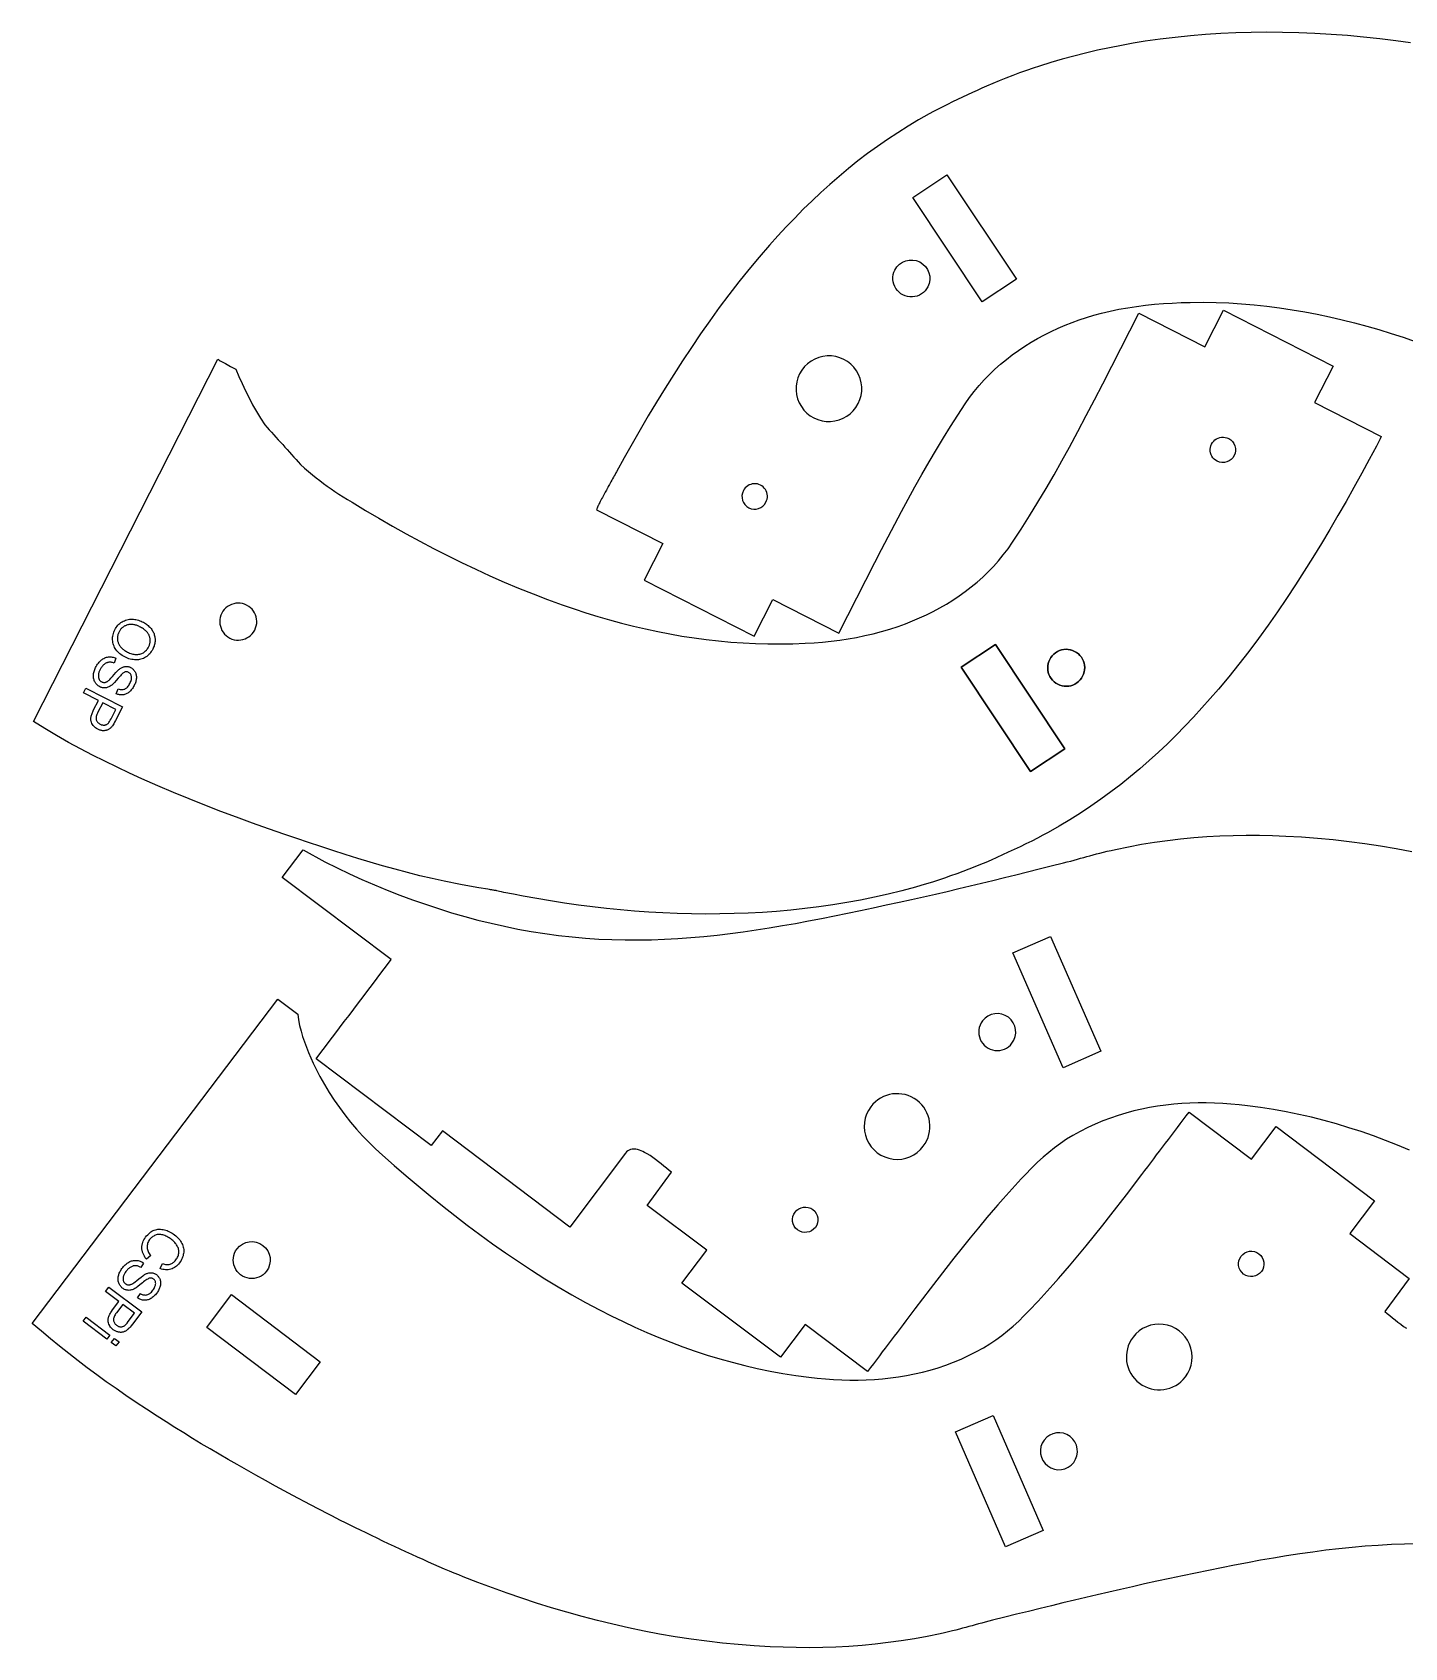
# Model space of a CAD drawing. Extents: x -297 to 277, y -197 to 196.
# Drawn here: x -297.4 to 36.4, y -197.1 to 195.9 of the extents above; entities that cross this region are included whole.
import ezdxf

# ---------------------------------------------------------------- set-up
doc = ezdxf.new("R2010")
doc.units = 0
doc.layers.add('3MM_MATERIAL', color=18, linetype='CONTINUOUS')
doc.layers.add('TEXT_ONLY', color=1, linetype='CONTINUOUS')

msp = doc.modelspace()

# ---------------------------------------------------------------- linework, layer by layer
at = {"layer": '3MM_MATERIAL'}
msp.add_lwpolyline([(37.83, 193.36), (34.26, 193.86), (30.33, 194.34), (26.4, 194.76), (22.47, 195.12), (18.52, 195.41), (14.58, 195.64), (10.63, 195.8), (6.69, 195.9), (2.75, 195.92), (-0.95, 195.88), (-4.64, 195.78), (-8.34, 195.61), (-12.03, 195.38), (-15.71, 195.07), (-19.39, 194.69), (-23.06, 194.25), (-26.72, 193.73), (-29.61, 193.26), (-32.51, 192.74), (-35.42, 192.17), (-38.32, 191.55), (-41.21, 190.88), (-44.06, 190.15), (-46.89, 189.39), (-49.66, 188.57), (-52.38, 187.71), (-53.99, 187.18), (-55.62, 186.62), (-57.27, 186.03), (-58.93, 185.42), (-60.58, 184.78), (-62.21, 184.13), (-63.8, 183.47), (-65.34, 182.79), (-66.44, 182.3), (-67.58, 181.78), (-68.75, 181.24), (-69.95, 180.69), (-71.16, 180.12), (-72.38, 179.55), (-73.59, 178.97), (-74.79, 178.38), (-75.96, 177.8), (-77.1, 177.22), (-78.19, 176.65), (-79.22, 176.09), (-81.84, 174.62), (-84.4, 173.08), (-86.92, 171.49), (-89.4, 169.85), (-91.83, 168.15), (-94.23, 166.41), (-96.58, 164.61), (-98.89, 162.76), (-101.16, 160.87), (-103.39, 158.93), (-105.59, 156.95), (-107.75, 154.92), (-109.88, 152.85), (-111.97, 150.74), (-114.04, 148.59), (-116.07, 146.4), (-118.07, 144.17), (-120.61, 141.23), (-123.11, 138.23), (-125.56, 135.18), (-127.96, 132.08), (-130.31, 128.94), (-132.61, 125.75), (-134.87, 122.53), (-137.09, 119.27), (-139.27, 115.98), (-141.4, 112.67), (-143.5, 109.33), (-145.56, 105.97), (-147.58, 102.6), (-149.56, 99.21), (-151.52, 95.81), (-153.44, 92.41), (-155.33, 89.01), (-155.49, 88.7), (-155.68, 88.37), (-155.87, 88.02), (-156.07, 87.66), (-156.27, 87.29), (-156.47, 86.92), (-156.66, 86.56), (-156.84, 86.22), (-157.02, 85.91), (-157.17, 85.62), (-157.31, 85.37), (-157.42, 85.17), (-157.5, 85.02), (-157.55, 84.92), (-157.59, 84.84), (-157.67, 84.7), (-157.77, 84.51), (-157.9, 84.27), (-158.05, 84), (-158.21, 83.7), (-158.39, 83.38), (-158.56, 83.05), (-158.75, 82.71), (-158.93, 82.38), (-159.1, 82.06), (-159.26, 81.75), (-159.41, 81.48), (-159.53, 81.24), (-159.63, 81.05), (-159.71, 80.9), (-159.74, 80.82), (-159.92, 80.39), (-160.18, 79.74), (-144.02, 71.51), (-148.56, 62.6), (-121.83, 48.98), (-117.29, 57.89), (-101.24, 49.71), (-96.85, 58.33), (-92.47, 66.95), (-90.85, 70.1), (-89.24, 73.2), (-87.64, 76.27), (-86.02, 79.3), (-84.39, 82.32), (-82.73, 85.33), (-81.03, 88.35), (-79.29, 91.38), (-77.49, 94.43), (-75.8, 97.23), (-74.07, 100.01), (-72.3, 102.76), (-70.5, 105.49), (-69.42, 107.04), (-68.29, 108.53), (-67.1, 109.96), (-65.87, 111.34), (-64.59, 112.67), (-63.26, 113.95), (-61.89, 115.17), (-60.48, 116.34), (-59.03, 117.46), (-57.54, 118.53), (-56.02, 119.55), (-54.46, 120.52), (-52.87, 121.44), (-51.24, 122.31), (-49.59, 123.13), (-47.91, 123.9), (-46.21, 124.63), (-44.48, 125.3), (-42.73, 125.94), (-40.96, 126.52), (-39.17, 127.06), (-37.37, 127.55), (-35.23, 128.07), (-33.09, 128.52), (-30.95, 128.91), (-28.79, 129.24), (-26.63, 129.51), (-24.46, 129.74), (-22.29, 129.92), (-20.11, 130.05), (-17.93, 130.15), (-15.74, 130.21), (-12.61, 130.23), (-9.48, 130.18), (-6.37, 130.06), (-3.27, 129.87), (-0.17, 129.61), (2.91, 129.28), (5.98, 128.88), (9.05, 128.43), (12.1, 127.91), (15.14, 127.33), (18.16, 126.69), (21.18, 125.99), (24.18, 125.24), (27.17, 124.43), (30.15, 123.58), (33.11, 122.67), (36.06, 121.71), (39, 120.71)], dxfattribs=at)
for points in [[(-74.93, 161.26), (-58.02, 135.87), (-66.35, 130.33), (-83.25, 155.72)], [(-251.33, 54.57), (-251.55, 54.07), (-251.71, 53.55), (-251.8, 53.01), (-251.82, 52.48), (-251.78, 51.94), (-251.68, 51.42), (-251.51, 50.9), (-251.29, 50.4), (-251, 49.94), (-250.67, 49.52), (-250.28, 49.14), (-249.84, 48.8), (-249.37, 48.52), (-248.85, 48.3), (-248.32, 48.14), (-247.78, 48.05), (-247.24, 48.03), (-246.71, 48.07), (-246.19, 48.18), (-245.68, 48.34), (-245.2, 48.56), (-244.74, 48.84), (-244.32, 49.18), (-243.94, 49.56), (-243.6, 50), (-243.31, 50.49), (-243.09, 51.01), (-242.93, 51.54), (-242.84, 52.08), (-242.82, 52.61), (-242.86, 53.15), (-242.97, 53.67), (-243.13, 54.17), (-243.35, 54.66), (-243.63, 55.11), (-243.97, 55.53), (-244.35, 55.92), (-244.79, 56.25), (-245.28, 56.54), (-245.78, 56.76), (-246.3, 56.91), (-246.83, 57), (-247.37, 57.03), (-247.91, 56.99), (-248.44, 56.89), (-248.97, 56.72), (-249.47, 56.49), (-249.93, 56.2), (-250.35, 55.86), (-250.73, 55.47), (-251.06, 55.04)], [(-71.48, 41.44), (-54.58, 16.06), (-46.25, 21.6), (-63.16, 46.99)], [(-71.48, 41.44), (-63.16, 46.99), (-46.25, 21.6), (-54.58, 16.06)], [(-49.94, 43.34), (-50.16, 42.83), (-50.31, 42.31), (-50.4, 41.78), (-50.43, 41.24), (-50.39, 40.71), (-50.29, 40.18), (-50.12, 39.66), (-49.89, 39.17), (-49.61, 38.71), (-49.27, 38.28), (-48.88, 37.9), (-48.45, 37.57), (-47.97, 37.28), (-47.45, 37.06), (-46.92, 36.9), (-46.38, 36.81), (-45.85, 36.79), (-45.31, 36.83), (-44.79, 36.94), (-44.29, 37.1), (-43.8, 37.33), (-43.35, 37.6), (-42.93, 37.94), (-42.54, 38.33), (-42.21, 38.76), (-41.92, 39.25), (-41.69, 39.77), (-41.54, 40.3), (-41.45, 40.84), (-41.43, 41.37), (-41.47, 41.91), (-41.57, 42.43), (-41.74, 42.93), (-41.96, 43.42), (-42.24, 43.87), (-42.57, 44.29), (-42.96, 44.68), (-43.4, 45.01), (-43.88, 45.3), (-44.38, 45.52), (-44.9, 45.67), (-45.43, 45.77), (-45.97, 45.79), (-46.51, 45.76), (-47.04, 45.65), (-47.57, 45.48), (-48.07, 45.25), (-48.53, 44.96), (-48.95, 44.62), (-49.33, 44.23), (-49.66, 43.8)], [(-49.94, 43.34), (-49.66, 43.81), (-49.32, 44.24), (-48.95, 44.63), (-48.53, 44.96), (-48.07, 45.25), (-47.59, 45.48), (-47.07, 45.65), (-46.54, 45.75), (-46, 45.79), (-45.46, 45.77), (-44.92, 45.68), (-44.39, 45.52), (-43.88, 45.3), (-43.4, 45.01), (-42.96, 44.68), (-42.57, 44.29), (-42.24, 43.87), (-41.96, 43.42), (-41.74, 42.93), (-41.57, 42.43), (-41.47, 41.91), (-41.43, 41.37), (-41.45, 40.84), (-41.54, 40.3), (-41.69, 39.77), (-41.92, 39.25), (-42.21, 38.76), (-42.54, 38.33), (-42.93, 37.94), (-43.35, 37.6), (-43.8, 37.33), (-44.29, 37.1), (-44.79, 36.94), (-45.31, 36.83), (-45.85, 36.79), (-46.38, 36.81), (-46.92, 36.9), (-47.45, 37.06), (-47.97, 37.28), (-48.44, 37.56), (-48.87, 37.89), (-49.26, 38.27), (-49.59, 38.68), (-49.88, 39.14), (-50.11, 39.63), (-50.28, 40.16), (-50.39, 40.7), (-50.43, 41.25), (-50.4, 41.79), (-50.31, 42.32), (-50.15, 42.84)], [(-49.94, 43.34), (-49.66, 43.81), (-49.32, 44.24), (-48.95, 44.63), (-48.53, 44.96), (-48.07, 45.25), (-47.59, 45.48), (-47.07, 45.65), (-46.54, 45.75), (-46, 45.79), (-45.46, 45.77), (-44.92, 45.68), (-44.39, 45.52), (-43.88, 45.3), (-43.4, 45.01), (-42.96, 44.68), (-42.57, 44.29), (-42.24, 43.87), (-41.96, 43.42), (-41.74, 42.93), (-41.57, 42.43), (-41.47, 41.91), (-41.43, 41.37), (-41.45, 40.84), (-41.54, 40.3), (-41.69, 39.77), (-41.92, 39.25), (-42.21, 38.76), (-42.54, 38.33), (-42.93, 37.94), (-43.35, 37.6), (-43.8, 37.33), (-44.29, 37.1), (-44.79, 36.94), (-45.31, 36.83), (-45.85, 36.79), (-46.38, 36.81), (-46.92, 36.9), (-47.45, 37.06), (-47.97, 37.28), (-48.44, 37.56), (-48.87, 37.89), (-49.26, 38.27), (-49.59, 38.68), (-49.88, 39.14), (-50.11, 39.63), (-50.28, 40.16), (-50.39, 40.7), (-50.43, 41.25), (-50.4, 41.79), (-50.31, 42.32), (-50.15, 42.84)], [(-37.5, -52), (-46.66, -56.01), (-58.89, -28.07), (-49.73, -24.06)], [(-254.98, -119.21), (-248.95, -111.23), (-227.38, -127.56), (-233.41, -135.53)], [(-72.89, -144.62), (-63.72, -140.63), (-51.54, -168.59), (-60.7, -172.58)]]:
    msp.add_lwpolyline(points, close=True, dxfattribs=at)
for points in [[(-87.59, 138.07, -1), (-79.57, 133.98, -1)], [(14.51, 105.81), (30.67, 97.58), (30.46, 97.04), (30.23, 96.5), (29.92, 95.88), (29.59, 95.26), (27.79, 91.94), (25.98, 88.62), (24.08, 85.19), (22.16, 81.77), (20.19, 78.35), (18.2, 74.94), (16.17, 71.55), (14.1, 68.17), (12, 64.81), (9.85, 61.48), (7.67, 58.17), (5.44, 54.89), (3.17, 51.65), (0.85, 48.45), (-1.51, 45.29), (-3.92, 42.17), (-6.38, 39.11), (-8.9, 36.09), (-10.88, 33.79), (-12.9, 31.52), (-14.95, 29.29), (-17.04, 27.09), (-19.15, 24.94), (-21.31, 22.83), (-23.5, 20.76), (-25.72, 18.73), (-27.99, 16.75), (-30.29, 14.82), (-32.64, 12.94), (-35.03, 11.1), (-37.46, 9.32), (-39.93, 7.59), (-42.45, 5.92), (-45.01, 4.29), (-47.63, 2.73), (-50.29, 1.23), (-51.57, 0.54), (-52.9, -0.16), (-54.29, -0.85), (-55.71, -1.55), (-57.15, -2.24), (-58.59, -2.92), (-60.03, -3.59), (-61.45, -4.24), (-62.83, -4.87), (-64.16, -5.47), (-65.44, -6.04), (-66.78, -6.6), (-68.17, -7.16), (-69.6, -7.72), (-71.06, -8.28), (-72.54, -8.82), (-74.04, -9.35), (-75.53, -9.86), (-77.01, -10.36), (-78.47, -10.83), (-79.9, -11.27), (-81.29, -11.69), (-82.62, -12.07), (-85.92, -12.96), (-89.24, -13.79), (-92.57, -14.54), (-95.93, -15.22), (-99.31, -15.84), (-102.69, -16.4), (-106.1, -16.88), (-109.51, -17.31), (-112.94, -17.67), (-116.38, -17.97), (-119.82, -18.22), (-123.27, -18.4), (-126.72, -18.52), (-130.18, -18.59), (-133.64, -18.61), (-137.1, -18.57), (-140.55, -18.47), (-144.01, -18.33), (-147.46, -18.13), (-150.9, -17.89), (-154.33, -17.59), (-157.76, -17.25), (-161.17, -16.87), (-164.58, -16.43), (-167.96, -15.96), (-171.34, -15.44), (-174.69, -14.87), (-178.03, -14.27), (-180.37, -13.82), (-182.72, -13.36), (-183.26, -13.24), (-183.79, -13.12), (-184.11, -13.04), (-184.39, -12.98), (-184.62, -12.93), (-184.83, -12.89), (-185.03, -12.86), (-185.23, -12.82), (-185.43, -12.79), (-185.66, -12.75), (-185.93, -12.71), (-186.24, -12.66), (-186.62, -12.6), (-188.83, -12.24), (-191.04, -11.86), (-193.25, -11.45), (-197.24, -10.64), (-200.18, -10), (-203.16, -9.29), (-206.16, -8.53), (-209.18, -7.72), (-212.21, -6.87), (-215.24, -5.99), (-218.27, -5.07), (-221.29, -4.13), (-224.29, -3.17), (-227.27, -2.2), (-230.21, -1.22), (-233.11, -0.24), (-235.97, 0.73), (-239.93, 2.1), (-243.85, 3.5), (-247.73, 4.92), (-251.59, 6.36), (-255.43, 7.85), (-259.25, 9.38), (-263.07, 10.96), (-266.91, 12.6), (-270.75, 14.3), (-273.78, 15.68), (-276.79, 17.09), (-279.78, 18.55), (-282.75, 20.04), (-285.69, 21.58), (-288.61, 23.16), (-291.5, 24.81), (-294.35, 26.51), (-297.17, 28.27), (-252.28, 116.39), (-252.17, 116.29), (-251.96, 116.15), (-251.74, 116.02), (-250.45, 115.32), (-249.18, 114.63), (-247.92, 113.94), (-247.15, 112.18), (-246.37, 110.44), (-245.55, 108.71), (-244.7, 107), (-243.82, 105.31), (-242.88, 103.65), (-241.9, 102.01), (-240.86, 100.4, 0.000018), (-232.17, 90.78), (-231.18, 89.89), (-230.22, 89.06), (-229.29, 88.28), (-228.38, 87.54), (-227.48, 86.83), (-226.58, 86.15), (-225.68, 85.49), (-224.75, 84.85), (-223.81, 84.21), (-222.83, 83.57), (-221.81, 82.92), (-220.74, 82.25), (-219.62, 81.56), (-216.38, 79.61), (-213.11, 77.68), (-209.82, 75.79), (-206.51, 73.93), (-203.17, 72.12), (-199.8, 70.34), (-196.41, 68.6), (-193, 66.91), (-189.57, 65.27), (-186.11, 63.68), (-182.63, 62.15), (-179.13, 60.67), (-175.61, 59.26), (-172.07, 57.9), (-168.51, 56.61), (-165.64, 55.63), (-162.77, 54.7), (-159.88, 53.81), (-156.98, 52.97), (-154.08, 52.18), (-151.16, 51.44), (-148.24, 50.75), (-145.3, 50.12), (-142.36, 49.55), (-139.41, 49.03), (-136.45, 48.57), (-133.48, 48.17), (-130.5, 47.83), (-127.51, 47.55), (-124.51, 47.34), (-121.51, 47.19), (-118.49, 47.1), (-115.47, 47.09), (-112.44, 47.14), (-109.4, 47.27), (-107.27, 47.4), (-105.17, 47.57), (-103.08, 47.78), (-101.02, 48.04), (-98.96, 48.34), (-96.92, 48.7), (-94.89, 49.12), (-92.86, 49.59), (-90.83, 50.12), (-88.81, 50.72), (-86.78, 51.38), (-85.03, 52.01), (-83.3, 52.69), (-81.59, 53.42), (-79.91, 54.19), (-78.25, 55.02), (-76.63, 55.89), (-75.04, 56.81), (-73.48, 57.78), (-71.95, 58.79), (-70.46, 59.86), (-69.01, 60.98), (-67.6, 62.16), (-66.24, 63.38), (-64.91, 64.65), (-63.63, 65.98), (-62.4, 67.36), (-61.22, 68.8), (-60.08, 70.28), (-59.01, 71.83), (-56.89, 75.04), (-54.82, 78.3), (-52.8, 81.6), (-50.82, 84.92), (-48.88, 88.26), (-46.99, 91.62), (-45.12, 95), (-43.06, 98.82), (-41.03, 102.65), (-39.03, 106.51), (-37.04, 110.37), (-28.27, 127.61), (-12.22, 119.43), (-7.68, 128.34), (19.05, 114.72)], [(-110.77, 112.84, 1), (-96.52, 105.58, 1)], [(-10.56, 95.73), (-10.33, 96.11), (-10.05, 96.45), (-9.73, 96.75), (-9.37, 96.99), (-8.98, 97.19), (-8.56, 97.33), (-8.12, 97.4), (-7.68, 97.42), (-7.24, 97.37), (-6.81, 97.26), (-6.4, 97.08, -0.414214), (-5.05, 92.92, -0.414214), (-9.21, 91.57), (-9.59, 91.8), (-9.93, 92.08), (-10.22, 92.4), (-10.47, 92.76), (-10.66, 93.15), (-10.81, 93.58), (-10.88, 94.02), (-10.89, 94.46), (-10.84, 94.9), (-10.73, 95.32)], [(-124.46, 84.4, 1), (-118.95, 81.59, 1)], [(-66.29, -44.63, 1), (-59.11, -50.05, 1)], [(-80.68, -75.13, 1), (-93.45, -65.5, 1)], [(-106.94, -94.86, -1), (-111.88, -91.13, -1)], [(-247.63, -100.1, -1), (-240.46, -105.53, -1)], [(-3.37, -101.88, -1), (1.56, -105.62, -1)], [(-29.67, -121.56, 1), (-16.91, -131.22, 1)], [(-44.1, -152.04, 1), (-51.28, -146.6, 1)]]:
    msp.add_lwpolyline(points, format="xyb", close=True, dxfattribs=at)
for points in [[(37.61, -76.09), (34.7, -74.87), (31.77, -73.71), (28.82, -72.61), (25.85, -71.57), (22.86, -70.6), (19.86, -69.69), (16.83, -68.85), (13.77, -68.07), (10.7, -67.36), (7.6, -66.73), (4.48, -66.16), (1.33, -65.67), (-1.85, -65.25), (-3.85, -65.03), (-5.85, -64.85), (-7.85, -64.71), (-9.85, -64.62), (-11.84, -64.58), (-13.83, -64.58), (-15.81, -64.63), (-17.79, -64.73), (-19.76, -64.89), (-21.72, -65.1), (-23.68, -65.37), (-25.62, -65.69), (-27.55, -66.08), (-29.47, -66.52), (-31.38, -67.03), (-33.27, -67.61), (-35.15, -68.25), (-37.01, -68.95), (-38.85, -69.73), (-40.68, -70.58), (-42.49, -71.5), (-44.27, -72.5), (-45.81, -73.43), (-47.31, -74.43), (-48.76, -75.48), (-50.17, -76.6), (-51.54, -77.76), (-52.87, -78.98), (-54.15, -80.24), (-54.77, -80.88), (-55.43, -81.58), (-56.12, -82.31), (-56.84, -83.08), (-57.58, -83.87), (-58.32, -84.68), (-59.06, -85.5), (-59.8, -86.31), (-60.52, -87.11), (-61.22, -87.9), (-61.89, -88.65), (-62.52, -89.37), (-63.11, -90.04), (-65.2, -92.49), (-67.26, -94.93), (-69.27, -97.37), (-71.27, -99.83), (-73.25, -102.32), (-75.24, -104.87), (-79.01, -109.78), (-82.74, -114.71, 0.000222), (-94.25, -129.93), (-109.43, -118.48), (-115.45, -126.47), (-139.4, -108.4), (-133.38, -100.42), (-147.86, -89.5), (-141.92, -81.45), (-142.53, -80.99), (-143.15, -80.49), (-143.79, -79.97), (-144.45, -79.43), (-145.12, -78.9), (-145.8, -78.38), (-146.48, -77.87), (-147.16, -77.4), (-147.83, -76.98), (-148.5, -76.6), (-148.91, -76.4), (-149.33, -76.21), (-149.76, -76.05), (-150.19, -75.92), (-150.63, -75.83), (-151.08, -75.79), (-151.51, -75.82), (-151.89, -75.9), (-152.25, -76.04), (-152.56, -76.24), (-152.85, -76.49), (-153.1, -76.78), (-166.67, -94.77), (-197.67, -71.39), (-200.36, -74.96), (-228.35, -53.85, -0.000045), (-210.14, -29.69), (-236.64, -9.72), (-231.54, -2.96), (-226.26, -5.92), (-223.28, -7.39), (-220.27, -8.81), (-217.24, -10.18), (-214.19, -11.51), (-211.11, -12.77), (-208.01, -13.99), (-204.9, -15.15), (-201.76, -16.25), (-198.61, -17.3), (-195.43, -18.29), (-192.24, -19.21), (-189.03, -20.07), (-185.8, -20.87), (-182.56, -21.6), (-179.31, -22.26), (-176.04, -22.85), (-172.75, -23.37), (-169.45, -23.82), (-166.14, -24.2), (-162.82, -24.5), (-159.61, -24.71), (-156.41, -24.85), (-153.21, -24.92), (-150.01, -24.93), (-146.81, -24.87), (-143.62, -24.75), (-140.43, -24.57), (-137.23, -24.33), (-134.05, -24.05), (-130.86, -23.72), (-127.68, -23.34), (-124.5, -22.92), (-121.32, -22.46), (-118.14, -21.97), (-114.97, -21.44), (-111.8, -20.88), (-108.63, -20.3), (-105.47, -19.69), (-102.31, -19.07), (-99.15, -18.42), (-96, -17.76), (-92.85, -17.09), (-89.7, -16.41), (-86.55, -15.73), (-83.56, -15.07), (-80.62, -14.41), (-77.73, -13.75), (-74.89, -13.1), (-72.08, -12.44), (-69.29, -11.77), (-66.52, -11.11), (-63.75, -10.43), (-60.97, -9.75), (-58.17, -9.06), (-55.34, -8.36), (-52.48, -7.64), (-49.58, -6.92), (-46.61, -6.18), (-45.7, -5.94), (-44.83, -5.72), (-44, -5.5), (-43.2, -5.28), (-42.42, -5.06), (-41.66, -4.85), (-40.9, -4.64), (-40.14, -4.43), (-39.36, -4.22), (-38.56, -4), (-37.73, -3.79), (-36.86, -3.57), (-35.93, -3.34), (-34.95, -3.12), (-33.9, -2.88), (-30.76, -2.23), (-27.61, -1.65), (-24.45, -1.14), (-21.27, -0.69), (-18.09, -0.32), (-14.91, -0.02), (-11.71, 0.23), (-8.52, 0.4), (-5.32, 0.52), (-2.11, 0.57), (1.09, 0.56), (4.29, 0.5), (7.5, 0.37), (11.35, 0.15), (15.21, -0.15), (19.05, -0.51), (22.89, -0.96), (26.72, -1.47), (30.54, -2.05), (34.35, -2.7), (38.15, -3.41)], [(39.58, -171.89), (36.38, -171.94), (33.18, -172.06), (29.99, -172.23), (26.8, -172.46), (23.61, -172.74), (20.43, -173.06), (17.24, -173.43), (14.06, -173.85), (10.88, -174.3), (7.7, -174.79), (4.53, -175.31), (1.36, -175.86), (-1.81, -176.44), (-4.97, -177.04), (-8.14, -177.67), (-11.29, -178.31), (-14.45, -178.96), (-17.6, -179.62), (-20.75, -180.3), (-23.9, -180.98), (-26.9, -181.63), (-29.83, -182.28), (-32.72, -182.93), (-35.56, -183.59), (-38.37, -184.24), (-41.16, -184.9), (-43.94, -185.56), (-46.71, -186.23), (-49.49, -186.91), (-52.29, -187.6), (-55.12, -188.29), (-57.98, -189), (-60.89, -189.72), (-63.85, -190.46), (-64.77, -190.69), (-65.64, -190.91), (-66.47, -191.14), (-67.27, -191.35), (-68.04, -191.57), (-68.81, -191.78), (-69.57, -191.99), (-70.33, -192.2), (-71.11, -192.41), (-71.91, -192.62), (-72.74, -192.83), (-73.61, -193.05), (-74.54, -193.27), (-75.52, -193.5), (-76.57, -193.73), (-79.71, -194.38), (-82.86, -194.96), (-86.03, -195.46), (-89.2, -195.9), (-92.38, -196.26), (-95.57, -196.57), (-98.76, -196.8), (-101.96, -196.97), (-105.16, -197.08), (-108.36, -197.13), (-111.57, -197.11), (-114.77, -197.04), (-117.97, -196.91), (-121.83, -196.69), (-125.68, -196.38), (-129.53, -196.01), (-133.36, -195.56), (-137.19, -195.04), (-141.01, -194.45), (-144.82, -193.8), (-148.62, -193.08), (-152.4, -192.29), (-156.18, -191.44), (-159.93, -190.52), (-163.67, -189.55), (-167.39, -188.51), (-171.09, -187.42), (-174.75, -186.28), (-178.36, -185.09), (-181.94, -183.85), (-185.51, -182.57), (-189.07, -181.24), (-192.63, -179.86), (-193.69, -179.44), (-194.8, -178.99), (-195.96, -178.51), (-197.17, -177.99), (-198.43, -177.45), (-199.71, -176.89), (-201.04, -176.31), (-202.38, -175.7), (-203.75, -175.08), (-205.14, -174.45), (-206.54, -173.81), (-207.94, -173.15), (-209.35, -172.5), (-210.75, -171.84), (-212.15, -171.17), (-213.53, -170.51), (-214.89, -169.86), (-216.23, -169.21), (-217.55, -168.57), (-218.83, -167.94), (-220.07, -167.33), (-221.27, -166.73), (-222.42, -166.15), (-223.51, -165.6), (-224.55, -165.07), (-225.53, -164.57), (-229.79, -162.35), (-234.04, -160.1), (-238.27, -157.81), (-240.68, -156.48), (-243.03, -155.17), (-245.33, -153.88), (-247.59, -152.59), (-249.81, -151.32), (-252, -150.05), (-254.16, -148.77), (-256.32, -147.49), (-258.46, -146.19), (-260.6, -144.88), (-262.75, -143.55), (-264.9, -142.19), (-267.08, -140.79), (-269.67, -139.11), (-272.19, -137.44), (-274.65, -135.77), (-277.06, -134.1), (-279.42, -132.43), (-281.75, -130.74), (-284.04, -129.04), (-286.3, -127.31), (-288.54, -125.57), (-290.77, -123.79), (-292.99, -121.98), (-295.2, -120.13), (-297.42, -118.23), (-237.67, -39.29), (-232.87, -42.94), (-232.66, -44.35), (-232.39, -45.73), (-232.05, -47.08), (-231.67, -48.42), (-231.24, -49.73), (-230.76, -51.03), (-230.24, -52.32), (-229.68, -53.6), (-229.09, -54.88), (-228.48, -56.16), (-227.45, -58.16), (-226.36, -60.12), (-225.21, -62.03), (-224, -63.9), (-222.72, -65.72), (-221.4, -67.5), (-220.01, -69.24), (-218.57, -70.93), (-217.07, -72.58), (-215.52, -74.18), (-213.91, -75.74), (-212.25, -77.26), (-209.38, -79.79), (-206.49, -82.29), (-203.57, -84.76), (-200.62, -87.2), (-197.64, -89.61), (-194.64, -91.98), (-191.61, -94.31), (-188.54, -96.6), (-185.45, -98.84), (-182.32, -101.04), (-179.16, -103.19), (-175.96, -105.29), (-172.73, -107.34), (-169.47, -109.32), (-166.16, -111.25), (-162.82, -113.12), (-159.43, -114.93), (-156.59, -116.38), (-153.72, -117.77), (-150.85, -119.11), (-147.96, -120.4), (-145.05, -121.62), (-142.12, -122.79), (-139.17, -123.89), (-136.21, -124.94), (-133.22, -125.92), (-130.21, -126.83), (-127.18, -127.68), (-124.13, -128.46), (-121.06, -129.17), (-117.96, -129.82), (-114.84, -130.39), (-111.69, -130.89), (-108.51, -131.31), (-106.51, -131.53), (-104.51, -131.72), (-102.51, -131.86), (-100.52, -131.95), (-98.52, -132), (-96.53, -132), (-94.55, -131.95), (-92.57, -131.85), (-90.6, -131.7), (-88.64, -131.49), (-86.69, -131.23), (-84.74, -130.91), (-82.81, -130.52), (-80.89, -130.08), (-78.98, -129.58), (-77.09, -129.01), (-75.21, -128.37), (-73.35, -127.67), (-71.5, -126.89), (-69.68, -126.05), (-67.87, -125.13), (-66.08, -124.14), (-64.54, -123.2), (-63.04, -122.21), (-61.59, -121.16), (-60.17, -120.05), (-58.8, -118.88), (-57.47, -117.67), (-56.19, -116.41), (-55.57, -115.77), (-54.9, -115.08), (-54.21, -114.34), (-53.49, -113.57), (-52.76, -112.78), (-52.01, -111.97), (-51.27, -111.16), (-50.53, -110.35), (-49.81, -109.55), (-49.11, -108.76), (-48.44, -108.01), (-47.8, -107.29), (-47.22, -106.62), (-45.11, -104.18), (-43.06, -101.75), (-41.03, -99.31), (-39.04, -96.85), (-37.05, -94.36), (-35.05, -91.82), (-31.28, -86.92), (-27.53, -81.99, 0.000222), (-16, -66.79), (-0.84, -78.26), (5.19, -70.29), (29.11, -88.39), (23.08, -96.37), (37.54, -107.31), (31.59, -115.35), (32.19, -115.81), (32.81, -116.31), (33.45, -116.84), (34.11, -117.37), (34.78, -117.91), (35.46, -118.43), (36.14, -118.94), (36.82, -119.41)]]:
    msp.add_lwpolyline(points, format="xyb", dxfattribs=at)
at = {"layer": 'TEXT_ONLY'}
for points in [[(-270.68, 52.5), (-270.41, 52.36), (-270.15, 52.21), (-269.9, 52.05), (-269.67, 51.89), (-269.45, 51.73), (-269.24, 51.56), (-269.04, 51.38), (-268.86, 51.2), (-268.68, 51.01), (-268.52, 50.82), (-268.37, 50.62), (-268.24, 50.41), (-268.11, 50.2), (-268, 49.99), (-267.9, 49.77), (-267.81, 49.54), (-267.74, 49.31), (-267.68, 49.08), (-267.63, 48.85), (-267.59, 48.62), (-267.57, 48.39), (-267.55, 48.16), (-267.56, 47.93), (-267.57, 47.7), (-267.59, 47.46), (-267.63, 47.23), (-267.68, 47), (-267.75, 46.76), (-267.82, 46.53), (-267.91, 46.3), (-268.01, 46.06), (-268.13, 45.83), (-268.29, 45.53), (-268.47, 45.24), (-268.66, 44.98), (-268.87, 44.73), (-269.09, 44.5), (-269.33, 44.28), (-269.58, 44.08), (-269.85, 43.9), (-270.13, 43.74), (-270.41, 43.6), (-270.7, 43.48), (-271, 43.39), (-271.31, 43.32), (-271.62, 43.26), (-271.94, 43.24), (-272.26, 43.23), (-272.59, 43.24), (-272.92, 43.28), (-273.25, 43.34), (-273.59, 43.41), (-273.92, 43.51), (-274.25, 43.63), (-274.59, 43.77), (-274.92, 43.93), (-275.25, 44.11), (-275.56, 44.3), (-275.86, 44.5), (-276.13, 44.72), (-276.39, 44.95), (-276.63, 45.19), (-276.86, 45.44), (-277.07, 45.71), (-277.25, 45.99), (-277.41, 46.27), (-277.55, 46.56), (-277.67, 46.85), (-277.76, 47.15), (-277.83, 47.46), (-277.87, 47.77), (-277.9, 48.09), (-277.9, 48.4), (-277.88, 48.72), (-277.84, 49.03), (-277.78, 49.34), (-277.7, 49.64), (-277.6, 49.94), (-277.48, 50.24), (-277.34, 50.53), (-277.18, 50.84), (-276.99, 51.12), (-276.8, 51.39), (-276.58, 51.64), (-276.36, 51.88), (-276.12, 52.09), (-275.86, 52.29), (-275.59, 52.47), (-275.31, 52.63), (-275.02, 52.76), (-274.73, 52.88), (-274.43, 52.97), (-274.12, 53.04), (-273.81, 53.09), (-273.49, 53.12), (-273.17, 53.12), (-272.84, 53.11), (-272.52, 53.08), (-272.2, 53.02), (-271.89, 52.96), (-271.58, 52.87), (-271.28, 52.76), (-270.98, 52.64)], [(-271.32, 51.3), (-271.52, 51.39), (-271.72, 51.48), (-271.91, 51.56), (-272.11, 51.63), (-272.3, 51.69), (-272.49, 51.74), (-272.68, 51.78), (-272.87, 51.81), (-273.05, 51.83), (-273.24, 51.85), (-273.42, 51.85), (-273.6, 51.84), (-273.78, 51.83), (-273.95, 51.8), (-274.13, 51.77), (-274.3, 51.72), (-274.47, 51.67), (-274.63, 51.61), (-274.79, 51.54), (-274.94, 51.47), (-275.08, 51.39), (-275.22, 51.3), (-275.36, 51.2), (-275.49, 51.1), (-275.61, 50.99), (-275.73, 50.87), (-275.85, 50.75), (-275.95, 50.62), (-276.06, 50.48), (-276.15, 50.33), (-276.25, 50.18), (-276.33, 50.02), (-276.41, 49.86), (-276.48, 49.69), (-276.54, 49.52), (-276.6, 49.36), (-276.64, 49.19), (-276.67, 49.02), (-276.7, 48.86), (-276.72, 48.69), (-276.72, 48.52), (-276.72, 48.36), (-276.71, 48.19), (-276.69, 48.02), (-276.66, 47.85), (-276.62, 47.69), (-276.57, 47.52), (-276.51, 47.35), (-276.44, 47.19), (-276.37, 47.03), (-276.28, 46.87), (-276.19, 46.71), (-276.08, 46.56), (-275.97, 46.42), (-275.84, 46.27), (-275.71, 46.13), (-275.56, 46), (-275.41, 45.86), (-275.25, 45.73), (-275.08, 45.61), (-274.9, 45.49), (-274.7, 45.37), (-274.5, 45.25), (-274.29, 45.14), (-274.02, 45.01), (-273.76, 44.89), (-273.49, 44.8), (-273.23, 44.71), (-272.97, 44.65), (-272.71, 44.59), (-272.46, 44.56), (-272.21, 44.54), (-271.96, 44.54), (-271.72, 44.55), (-271.48, 44.58), (-271.26, 44.63), (-271.03, 44.69), (-270.82, 44.77), (-270.61, 44.86), (-270.4, 44.97), (-270.2, 45.1), (-270.02, 45.24), (-269.85, 45.39), (-269.68, 45.56), (-269.53, 45.73), (-269.39, 45.92), (-269.26, 46.12), (-269.14, 46.34), (-269.07, 46.49), (-269, 46.65), (-268.94, 46.81), (-268.89, 46.97), (-268.85, 47.13), (-268.81, 47.29), (-268.78, 47.45), (-268.77, 47.61), (-268.76, 47.77), (-268.75, 47.94), (-268.76, 48.1), (-268.77, 48.26), (-268.79, 48.43), (-268.82, 48.6), (-268.86, 48.76), (-268.91, 48.93), (-268.96, 49.1), (-269.03, 49.26), (-269.11, 49.42), (-269.21, 49.58), (-269.31, 49.74), (-269.43, 49.89), (-269.57, 50.04), (-269.71, 50.19), (-269.87, 50.34), (-270.04, 50.48), (-270.22, 50.62), (-270.41, 50.76), (-270.62, 50.9), (-270.84, 51.03), (-271.07, 51.17)], [(-277.07, 43.61), (-277.54, 42.45), (-277.71, 42.51), (-277.88, 42.56), (-278.05, 42.6), (-278.21, 42.63), (-278.37, 42.65), (-278.53, 42.66), (-278.68, 42.66), (-278.82, 42.64), (-278.97, 42.62), (-279.11, 42.58), (-279.25, 42.53), (-279.4, 42.47), (-279.54, 42.4), (-279.69, 42.31), (-279.83, 42.21), (-279.97, 42.1), (-280.11, 41.98), (-280.25, 41.85), (-280.38, 41.71), (-280.5, 41.56), (-280.62, 41.4), (-280.73, 41.23), (-280.83, 41.05), (-280.93, 40.87), (-281.09, 40.53), (-281.15, 40.37), (-281.21, 40.21), (-281.25, 40.05), (-281.29, 39.89), (-281.32, 39.73), (-281.34, 39.57), (-281.35, 39.42), (-281.35, 39.28), (-281.35, 39.14), (-281.33, 39), (-281.31, 38.87), (-281.27, 38.75), (-281.23, 38.64), (-281.18, 38.53), (-281.12, 38.42), (-281.06, 38.32), (-280.99, 38.23), (-280.91, 38.15), (-280.83, 38.07), (-280.74, 38), (-280.65, 37.94), (-280.55, 37.88), (-280.44, 37.84), (-280.34, 37.8), (-280.23, 37.77), (-280.12, 37.75), (-280.02, 37.73), (-279.91, 37.73), (-279.8, 37.74), (-279.69, 37.75), (-279.58, 37.78), (-279.47, 37.82), (-279.36, 37.87), (-279.24, 37.93), (-279.12, 38), (-279, 38.09), (-278.88, 38.18), (-278.76, 38.29), (-278.56, 38.48), (-278.29, 38.77), (-277.94, 39.16), (-277.51, 39.65), (-277.08, 40.15), (-276.7, 40.55), (-276.52, 40.72), (-276.36, 40.87), (-276.22, 40.99), (-276.08, 41.09), (-275.92, 41.2), (-275.75, 41.3), (-275.59, 41.38), (-275.42, 41.46), (-275.26, 41.52), (-275.1, 41.56), (-274.93, 41.6), (-274.77, 41.62), (-274.6, 41.63), (-274.44, 41.63), (-274.28, 41.61), (-274.12, 41.59), (-273.96, 41.55), (-273.81, 41.5), (-273.65, 41.44), (-273.5, 41.37), (-273.33, 41.28), (-273.18, 41.17), (-273.03, 41.06), (-272.89, 40.94), (-272.77, 40.8), (-272.65, 40.66), (-272.53, 40.51), (-272.43, 40.34), (-272.34, 40.17), (-272.27, 39.99), (-272.2, 39.8), (-272.16, 39.61), (-272.12, 39.41), (-272.11, 39.2), (-272.1, 38.99), (-272.11, 38.77), (-272.14, 38.55), (-272.17, 38.32), (-272.22, 38.1), (-272.28, 37.88), (-272.35, 37.65), (-272.44, 37.43), (-272.53, 37.2), (-272.64, 36.98), (-272.77, 36.74), (-272.91, 36.51), (-273.05, 36.29), (-273.2, 36.09), (-273.35, 35.9), (-273.51, 35.72), (-273.68, 35.55), (-273.85, 35.39), (-274.03, 35.25), (-274.21, 35.13), (-274.4, 35.02), (-274.59, 34.93), (-274.78, 34.85), (-274.98, 34.79), (-275.18, 34.74), (-275.38, 34.71), (-275.59, 34.69), (-275.79, 34.69), (-276, 34.71), (-276.2, 34.73), (-276.41, 34.77), (-276.61, 34.83), (-276.81, 34.9), (-277.01, 34.99), (-276.52, 36.16), (-276.3, 36.09), (-276.09, 36.03), (-275.88, 36), (-275.68, 35.98), (-275.48, 35.99), (-275.29, 36.01), (-275.11, 36.06), (-274.93, 36.13), (-274.76, 36.22), (-274.59, 36.33), (-274.43, 36.46), (-274.27, 36.61), (-274.12, 36.79), (-273.98, 36.99), (-273.84, 37.21), (-273.71, 37.46), (-273.58, 37.72), (-273.48, 37.97), (-273.39, 38.21), (-273.33, 38.43), (-273.29, 38.65), (-273.27, 38.85), (-273.28, 39.04), (-273.3, 39.22), (-273.35, 39.38), (-273.4, 39.54), (-273.47, 39.68), (-273.55, 39.81), (-273.64, 39.92), (-273.75, 40.02), (-273.87, 40.11), (-274, 40.19), (-274.12, 40.24), (-274.24, 40.29), (-274.36, 40.31), (-274.48, 40.33), (-274.6, 40.33), (-274.72, 40.31), (-274.84, 40.29), (-274.97, 40.25), (-275.1, 40.18), (-275.24, 40.09), (-275.41, 39.96), (-275.59, 39.79), (-275.79, 39.59), (-276.01, 39.36), (-276.25, 39.09), (-276.51, 38.79), (-277, 38.21), (-277.43, 37.74), (-277.79, 37.37), (-277.94, 37.23), (-278.08, 37.11), (-278.27, 36.97), (-278.46, 36.84), (-278.64, 36.73), (-278.83, 36.64), (-279.02, 36.56), (-279.2, 36.5), (-279.39, 36.45), (-279.57, 36.42), (-279.76, 36.41), (-279.94, 36.41), (-280.12, 36.42), (-280.31, 36.45), (-280.49, 36.49), (-280.67, 36.54), (-280.85, 36.61), (-281.03, 36.7), (-281.2, 36.79), (-281.37, 36.9), (-281.52, 37.02), (-281.67, 37.15), (-281.81, 37.29), (-281.93, 37.45), (-282.05, 37.61), (-282.16, 37.79), (-282.26, 37.97), (-282.34, 38.17), (-282.41, 38.36), (-282.47, 38.57), (-282.51, 38.78), (-282.54, 39), (-282.55, 39.23), (-282.54, 39.46), (-282.53, 39.69), (-282.5, 39.93), (-282.45, 40.16), (-282.39, 40.4), (-282.32, 40.64), (-282.23, 40.88), (-282.13, 41.11), (-282.02, 41.35), (-281.86, 41.65), (-281.7, 41.92), (-281.54, 42.18), (-281.36, 42.42), (-281.19, 42.64), (-281.01, 42.84), (-280.82, 43.03), (-280.63, 43.2), (-280.44, 43.35), (-280.24, 43.48), (-280.03, 43.6), (-279.82, 43.7), (-279.6, 43.79), (-279.38, 43.86), (-279.15, 43.91), (-278.92, 43.94), (-278.68, 43.96), (-278.45, 43.96), (-278.22, 43.94), (-277.98, 43.91), (-277.75, 43.86), (-277.52, 43.8), (-277.3, 43.71)], [(-284.37, 36.37), (-275.46, 31.83), (-277.17, 28.47), (-277.39, 28.05), (-277.59, 27.7), (-277.77, 27.4), (-277.94, 27.16), (-278.06, 27.01), (-278.17, 26.88), (-278.29, 26.75), (-278.41, 26.63), (-278.53, 26.53), (-278.66, 26.43), (-278.79, 26.35), (-278.92, 26.27), (-279.06, 26.2), (-279.2, 26.14), (-279.34, 26.1), (-279.49, 26.06), (-279.65, 26.03), (-279.81, 26.01), (-279.98, 25.99), (-280.15, 25.99), (-280.32, 26), (-280.49, 26.02), (-280.66, 26.05), (-280.83, 26.09), (-281, 26.13), (-281.17, 26.19), (-281.33, 26.26), (-281.5, 26.34), (-281.77, 26.5), (-282.02, 26.67), (-282.25, 26.85), (-282.46, 27.06), (-282.64, 27.28), (-282.8, 27.52), (-282.94, 27.77), (-283.05, 28.05), (-283.1, 28.19), (-283.14, 28.34), (-283.16, 28.49), (-283.18, 28.66), (-283.18, 28.82), (-283.17, 29), (-283.16, 29.18), (-283.13, 29.36), (-283.09, 29.55), (-283.04, 29.75), (-282.98, 29.95), (-282.9, 30.16), (-282.82, 30.38), (-282.73, 30.6), (-282.51, 31.06), (-281.34, 33.35), (-284.97, 35.19)], [(-280.29, 32.81), (-281.47, 30.51), (-281.6, 30.23), (-281.71, 29.96), (-281.8, 29.71), (-281.86, 29.47), (-281.9, 29.25), (-281.91, 29.04), (-281.9, 28.85), (-281.87, 28.67), (-281.81, 28.5), (-281.74, 28.34), (-281.65, 28.19), (-281.54, 28.05), (-281.41, 27.91), (-281.26, 27.79), (-281.1, 27.68), (-280.92, 27.58), (-280.78, 27.51), (-280.64, 27.46), (-280.5, 27.41), (-280.36, 27.38), (-280.22, 27.36), (-280.09, 27.35), (-279.95, 27.36), (-279.81, 27.37), (-279.68, 27.4), (-279.55, 27.43), (-279.43, 27.48), (-279.32, 27.53), (-279.21, 27.59), (-279.1, 27.67), (-279, 27.75), (-278.91, 27.85), (-278.78, 28.01), (-278.63, 28.24), (-278.46, 28.54), (-278.27, 28.91), (-277.11, 31.19)], [(-268.62, -101.7), (-269.68, -102.56), (-269.93, -102.23), (-270.14, -101.9), (-270.33, -101.57), (-270.48, -101.23), (-270.54, -101.06), (-270.6, -100.89), (-270.65, -100.72), (-270.69, -100.55), (-270.72, -100.38), (-270.74, -100.21), (-270.76, -100.04), (-270.77, -99.87), (-270.77, -99.7), (-270.76, -99.52), (-270.74, -99.36), (-270.72, -99.19), (-270.69, -99.02), (-270.65, -98.85), (-270.61, -98.69), (-270.55, -98.52), (-270.43, -98.2), (-270.27, -97.87), (-270.08, -97.56), (-269.86, -97.24), (-269.61, -96.93), (-269.36, -96.65), (-269.11, -96.4), (-268.84, -96.17), (-268.58, -95.97), (-268.31, -95.8), (-268.03, -95.65), (-267.75, -95.54), (-267.46, -95.45), (-267.17, -95.38), (-266.87, -95.33), (-266.57, -95.31), (-266.26, -95.31), (-265.95, -95.34), (-265.63, -95.38), (-265.3, -95.45), (-264.97, -95.54), (-264.65, -95.65), (-264.34, -95.78), (-264.03, -95.92), (-263.72, -96.07), (-263.42, -96.25), (-263.13, -96.44), (-262.84, -96.64), (-262.54, -96.88), (-262.26, -97.13), (-262, -97.38), (-261.76, -97.64), (-261.55, -97.91), (-261.35, -98.19), (-261.18, -98.47), (-261.02, -98.76), (-260.89, -99.06), (-260.79, -99.35), (-260.7, -99.65), (-260.64, -99.95), (-260.6, -100.26), (-260.59, -100.56), (-260.6, -100.87), (-260.63, -101.18), (-260.69, -101.49), (-260.76, -101.79), (-260.86, -102.09), (-260.97, -102.38), (-261.1, -102.66), (-261.25, -102.94), (-261.42, -103.21), (-261.61, -103.48), (-261.84, -103.77), (-262.08, -104.03), (-262.33, -104.26), (-262.6, -104.47), (-262.87, -104.65), (-263.15, -104.81), (-263.44, -104.93), (-263.74, -105.04), (-264.05, -105.11), (-264.36, -105.16), (-264.68, -105.18), (-265, -105.18), (-265.32, -105.14), (-265.65, -105.08), (-265.98, -105), (-266.31, -104.88), (-265.78, -103.66), (-265.51, -103.74), (-265.25, -103.81), (-265.01, -103.86), (-264.77, -103.88), (-264.54, -103.89), (-264.31, -103.88), (-264.1, -103.86), (-263.9, -103.81), (-263.7, -103.74), (-263.51, -103.66), (-263.33, -103.56), (-263.15, -103.44), (-262.98, -103.3), (-262.81, -103.14), (-262.65, -102.97), (-262.5, -102.78), (-262.34, -102.55), (-262.19, -102.32), (-262.07, -102.08), (-261.97, -101.85), (-261.89, -101.62), (-261.84, -101.38), (-261.8, -101.14), (-261.78, -100.91), (-261.78, -100.67), (-261.81, -100.44), (-261.84, -100.21), (-261.9, -99.99), (-261.98, -99.77), (-262.07, -99.56), (-262.18, -99.35), (-262.31, -99.14), (-262.45, -98.95), (-262.6, -98.75), (-262.76, -98.57), (-262.92, -98.39), (-263.1, -98.22), (-263.28, -98.05), (-263.46, -97.89), (-263.66, -97.74), (-263.91, -97.55), (-264.16, -97.39), (-264.42, -97.23), (-264.67, -97.09), (-264.92, -96.97), (-265.16, -96.86), (-265.41, -96.77), (-265.66, -96.69), (-265.9, -96.64), (-266.14, -96.6), (-266.38, -96.58), (-266.61, -96.57), (-266.84, -96.59), (-267.06, -96.63), (-267.28, -96.69), (-267.49, -96.76), (-267.7, -96.85), (-267.9, -96.96), (-268.08, -97.07), (-268.26, -97.2), (-268.43, -97.34), (-268.59, -97.49), (-268.75, -97.66), (-268.89, -97.84), (-269.04, -98.06), (-269.18, -98.29), (-269.29, -98.52), (-269.38, -98.75), (-269.44, -98.99), (-269.49, -99.23), (-269.51, -99.48), (-269.51, -99.73), (-269.48, -99.98), (-269.44, -100.22), (-269.36, -100.47), (-269.26, -100.72), (-269.14, -100.97), (-268.99, -101.21), (-268.82, -101.46)], [(-270.36, -103.53), (-271.02, -104.59), (-271.18, -104.5), (-271.34, -104.42), (-271.5, -104.35), (-271.66, -104.3), (-271.81, -104.25), (-271.96, -104.22), (-272.11, -104.19), (-272.25, -104.18), (-272.4, -104.18), (-272.55, -104.19), (-272.7, -104.21), (-272.85, -104.25), (-273, -104.29), (-273.16, -104.36), (-273.32, -104.43), (-273.48, -104.51), (-273.64, -104.61), (-273.8, -104.72), (-273.95, -104.83), (-274.09, -104.96), (-274.24, -105.09), (-274.38, -105.24), (-274.51, -105.4), (-274.64, -105.56), (-274.85, -105.86), (-274.94, -106.01), (-275.03, -106.16), (-275.1, -106.31), (-275.16, -106.46), (-275.22, -106.61), (-275.27, -106.76), (-275.3, -106.91), (-275.33, -107.05), (-275.35, -107.19), (-275.36, -107.33), (-275.36, -107.46), (-275.34, -107.58), (-275.32, -107.71), (-275.29, -107.82), (-275.25, -107.94), (-275.21, -108.04), (-275.15, -108.15), (-275.09, -108.24), (-275.02, -108.33), (-274.95, -108.41), (-274.87, -108.49), (-274.78, -108.57), (-274.68, -108.63), (-274.59, -108.69), (-274.49, -108.74), (-274.39, -108.78), (-274.28, -108.81), (-274.18, -108.83), (-274.07, -108.84), (-273.96, -108.84), (-273.85, -108.84), (-273.73, -108.82), (-273.61, -108.79), (-273.48, -108.75), (-273.35, -108.7), (-273.22, -108.64), (-273.09, -108.56), (-272.95, -108.48), (-272.72, -108.32), (-272.4, -108.08), (-271.99, -107.76), (-271.48, -107.35), (-270.97, -106.94), (-270.52, -106.61), (-270.32, -106.47), (-270.14, -106.36), (-269.97, -106.26), (-269.82, -106.18), (-269.64, -106.1), (-269.46, -106.04), (-269.29, -105.98), (-269.11, -105.94), (-268.94, -105.91), (-268.77, -105.89), (-268.6, -105.88), (-268.44, -105.89), (-268.28, -105.91), (-268.12, -105.94), (-267.96, -105.98), (-267.81, -106.04), (-267.66, -106.1), (-267.51, -106.18), (-267.37, -106.26), (-267.23, -106.36), (-267.09, -106.48), (-266.95, -106.61), (-266.83, -106.74), (-266.71, -106.89), (-266.61, -107.04), (-266.52, -107.2), (-266.43, -107.38), (-266.36, -107.56), (-266.3, -107.74), (-266.26, -107.93), (-266.23, -108.13), (-266.22, -108.33), (-266.22, -108.53), (-266.24, -108.73), (-266.27, -108.95), (-266.32, -109.16), (-266.38, -109.37), (-266.45, -109.59), (-266.54, -109.8), (-266.64, -110.01), (-266.75, -110.22), (-266.87, -110.42), (-267, -110.63), (-267.15, -110.83), (-267.32, -111.05), (-267.49, -111.25), (-267.67, -111.44), (-267.85, -111.61), (-268.04, -111.77), (-268.23, -111.92), (-268.42, -112.06), (-268.62, -112.18), (-268.82, -112.29), (-269.02, -112.38), (-269.22, -112.46), (-269.42, -112.51), (-269.63, -112.56), (-269.83, -112.58), (-270.04, -112.6), (-270.24, -112.59), (-270.45, -112.57), (-270.65, -112.53), (-270.85, -112.49), (-271.05, -112.42), (-271.24, -112.35), (-271.43, -112.26), (-271.62, -112.15), (-271.8, -112.03), (-271.11, -110.96), (-270.91, -111.07), (-270.71, -111.17), (-270.51, -111.24), (-270.31, -111.28), (-270.12, -111.31), (-269.93, -111.32), (-269.74, -111.31), (-269.55, -111.27), (-269.36, -111.22), (-269.18, -111.14), (-269, -111.03), (-268.82, -110.91), (-268.64, -110.76), (-268.46, -110.59), (-268.29, -110.39), (-268.11, -110.17), (-267.95, -109.94), (-267.8, -109.71), (-267.68, -109.49), (-267.58, -109.28), (-267.5, -109.07), (-267.45, -108.88), (-267.42, -108.69), (-267.41, -108.51), (-267.43, -108.34), (-267.45, -108.18), (-267.49, -108.03), (-267.55, -107.89), (-267.62, -107.76), (-267.71, -107.64), (-267.81, -107.53), (-267.93, -107.43), (-268.04, -107.36), (-268.15, -107.3), (-268.26, -107.25), (-268.38, -107.21), (-268.5, -107.19), (-268.62, -107.19), (-268.74, -107.19), (-268.87, -107.21), (-269.01, -107.25), (-269.17, -107.32), (-269.36, -107.42), (-269.57, -107.55), (-269.8, -107.71), (-270.06, -107.9), (-270.34, -108.12), (-270.64, -108.37), (-271.23, -108.86), (-271.73, -109.25), (-272.15, -109.55), (-272.33, -109.67), (-272.48, -109.76), (-272.69, -109.86), (-272.9, -109.95), (-273.1, -110.03), (-273.3, -110.09), (-273.5, -110.13), (-273.69, -110.16), (-273.89, -110.18), (-274.07, -110.17), (-274.26, -110.16), (-274.44, -110.13), (-274.62, -110.08), (-274.79, -110.02), (-274.96, -109.95), (-275.13, -109.86), (-275.3, -109.76), (-275.46, -109.65), (-275.61, -109.53), (-275.76, -109.39), (-275.89, -109.25), (-276.01, -109.09), (-276.12, -108.93), (-276.22, -108.76), (-276.31, -108.57), (-276.39, -108.38), (-276.45, -108.18), (-276.5, -107.98), (-276.53, -107.77), (-276.55, -107.56), (-276.55, -107.34), (-276.54, -107.12), (-276.52, -106.9), (-276.47, -106.67), (-276.41, -106.44), (-276.34, -106.21), (-276.26, -105.99), (-276.16, -105.77), (-276.05, -105.55), (-275.92, -105.33), (-275.78, -105.11), (-275.63, -104.9), (-275.42, -104.63), (-275.21, -104.39), (-275.01, -104.17), (-274.8, -103.96), (-274.58, -103.77), (-274.37, -103.6), (-274.16, -103.45), (-273.94, -103.32), (-273.72, -103.2), (-273.5, -103.1), (-273.28, -103.02), (-273.05, -102.96), (-272.82, -102.92), (-272.59, -102.89), (-272.36, -102.88), (-272.12, -102.88), (-271.89, -102.91), (-271.66, -102.95), (-271.43, -103), (-271.21, -103.08), (-270.99, -103.16), (-270.77, -103.27), (-270.56, -103.39)], [(-278.8, -109.39), (-270.82, -115.41), (-273.09, -118.43), (-273.37, -118.8), (-273.63, -119.11), (-273.87, -119.37), (-274.08, -119.58), (-274.21, -119.71), (-274.35, -119.82), (-274.49, -119.92), (-274.63, -120.02), (-274.77, -120.1), (-274.91, -120.17), (-275.05, -120.23), (-275.19, -120.29), (-275.34, -120.33), (-275.49, -120.36), (-275.64, -120.38), (-275.79, -120.4), (-275.95, -120.4), (-276.11, -120.39), (-276.28, -120.37), (-276.45, -120.35), (-276.62, -120.31), (-276.78, -120.26), (-276.94, -120.2), (-277.1, -120.14), (-277.26, -120.06), (-277.42, -119.97), (-277.57, -119.87), (-277.72, -119.77), (-277.96, -119.57), (-278.18, -119.36), (-278.37, -119.13), (-278.54, -118.9), (-278.68, -118.65), (-278.8, -118.38), (-278.89, -118.11), (-278.96, -117.82), (-278.98, -117.67), (-278.99, -117.52), (-278.98, -117.36), (-278.97, -117.2), (-278.95, -117.03), (-278.91, -116.86), (-278.86, -116.69), (-278.8, -116.51), (-278.73, -116.33), (-278.64, -116.14), (-278.55, -115.95), (-278.44, -115.76), (-278.32, -115.56), (-278.19, -115.36), (-277.9, -114.95), (-276.35, -112.9), (-279.6, -110.45)], [(-275.41, -113.61), (-276.97, -115.67), (-277.15, -115.92), (-277.3, -116.17), (-277.43, -116.4), (-277.53, -116.62), (-277.61, -116.83), (-277.66, -117.04), (-277.68, -117.23), (-277.68, -117.41), (-277.66, -117.59), (-277.61, -117.76), (-277.55, -117.93), (-277.46, -118.08), (-277.36, -118.24), (-277.24, -118.38), (-277.09, -118.52), (-276.93, -118.65), (-276.81, -118.74), (-276.68, -118.82), (-276.55, -118.89), (-276.42, -118.94), (-276.29, -118.98), (-276.15, -119.02), (-276.02, -119.04), (-275.88, -119.05), (-275.75, -119.05), (-275.62, -119.03), (-275.49, -119.01), (-275.37, -118.98), (-275.25, -118.93), (-275.13, -118.88), (-275.02, -118.81), (-274.91, -118.73), (-274.76, -118.6), (-274.57, -118.39), (-274.35, -118.13), (-274.09, -117.8), (-272.56, -115.76)], [(-284.32, -116.72), (-278.53, -121.08), (-279.27, -122.06), (-285.06, -117.7)], [(-277.46, -121.88), (-276.33, -122.73), (-277.07, -123.71), (-278.2, -122.87)]]:
    msp.add_lwpolyline(points, close=True, dxfattribs=at)

doc.saveas('drawing.dxf')
